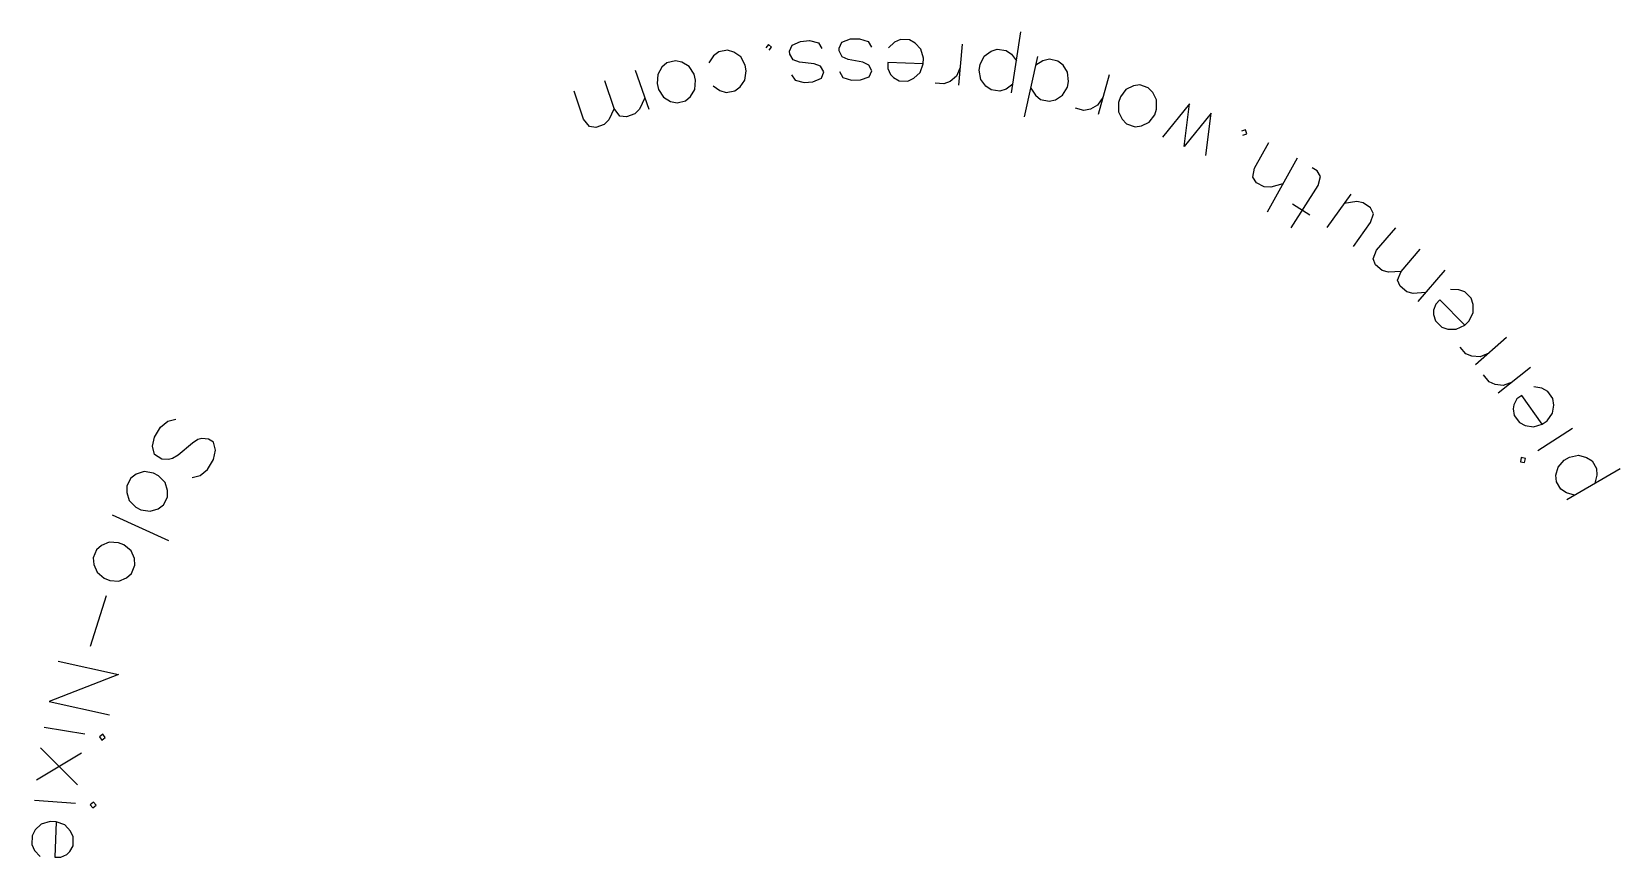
# Model space of a CAD drawing. Header units: millimetres. Extents: x -13.5 to 12.2, y 0.3 to 13.6.
import ezdxf

# ---------------------------------------------------------------- set-up
doc = ezdxf.new("R2010")
doc.units = ezdxf.units.MM
doc.layers.get('0').update_dxf_attribs({"linetype": 'CONTINUOUS'})

msp = doc.modelspace()

# ---------------------------------------------------------------- linework, layer by layer
for p, q in [((2.35, 12.625), (2.498, 13.613)), ((-1.583, 13.408), (-1.624, 13.355)), ((-1.53, 13.367), (-1.583, 13.408)), ((-1.571, 13.314), (-1.53, 13.367)), ((-1.24, 13.3), (-1.2, 13.399)), ((-1.2, 13.399), (-1.062, 13.458)), ((-1.062, 13.458), (-0.919, 13.47)), ((-0.919, 13.47), (-0.773, 13.435)), ((-0.773, 13.435), (-0.718, 13.344)), ((-0.44, 13.35), (-0.395, 13.447)), ((-0.395, 13.447), (-0.253, 13.498)), ((-0.253, 13.498), (-0.111, 13.501)), ((-0.111, 13.501), (0.033, 13.457)), ((0.033, 13.457), (0.083, 13.363)), ((0.459, 13.445), (0.36, 13.353)), ((0.556, 13.489), (0.459, 13.445)), ((0.699, 13.483), (0.556, 13.489)), ((0.792, 13.432), (0.699, 13.483)), ((0.884, 13.333), (0.792, 13.432)), ((1.553, 13.414), (1.492, 12.75)), ((-3.222, 13.11), (-3.303, 13.041)), ((-3.083, 13.145), (-3.222, 13.11)), ((-2.979, 13.122), (-3.083, 13.145)), ((-2.864, 13.053), (-2.979, 13.122)), ((-2.469, 13.224), (-2.545, 13.113)), ((-2.384, 13.288), (-2.469, 13.224)), ((-2.243, 13.314), (-2.384, 13.288)), ((-2.141, 13.284), (-2.243, 13.314)), ((-2.03, 13.207), (-2.141, 13.284)), ((-1.958, 13.076), (-2.03, 13.207)), ((-1.236, 13.253), (-1.24, 13.3)), ((-1.18, 13.162), (-1.236, 13.253)), ((-1.081, 13.122), (-1.18, 13.162)), ((-0.84, 13.095), (-1.081, 13.122)), ((-0.439, 13.303), (-0.44, 13.35)), ((-0.389, 13.209), (-0.439, 13.303)), ((-0.293, 13.163), (-0.389, 13.209)), ((-0.054, 13.122), (-0.293, 13.163)), ((0.043, 13.076), (-0.054, 13.122)), ((0.351, 13.115), (0.348, 13.02)), ((0.922, 13.094), (0.351, 13.115)), ((0.926, 13.189), (0.884, 13.333)), ((0.922, 13.094), (0.926, 13.189)), ((1.841, 13.086), (1.909, 13.22)), ((1.909, 13.22), (2.018, 13.3)), ((2.018, 13.3), (2.119, 13.333)), ((2.119, 13.333), (2.26, 13.312)), ((2.26, 13.312), (2.347, 13.251)), ((2.347, 13.251), (2.427, 13.143)), ((2.56, 12.236), (2.774, 13.212)), ((2.857, 13.145), (2.744, 13.073)), ((2.961, 13.172), (2.857, 13.145)), ((3.1, 13.141), (2.961, 13.172)), ((3.183, 13.074), (3.1, 13.141)), ((-3.734, 12.993), (-3.516, 12.363)), ((-3.372, 12.925), (-3.383, 12.775)), ((-3.303, 13.041), (-3.372, 12.925)), ((-2.783, 12.926), (-2.864, 13.053)), ((-2.76, 12.833), (-2.783, 12.926)), ((-1.961, 12.833), (-1.94, 12.982)), ((-1.94, 12.982), (-1.958, 13.076)), ((-1.208, 12.92), (-1.152, 12.83)), ((-0.864, 12.806), (-0.725, 12.865)), ((-0.741, 13.055), (-0.84, 13.095)), ((-0.686, 12.964), (-0.741, 13.055)), ((-0.725, 12.865), (-0.686, 12.964)), ((-0.431, 12.97), (-0.381, 12.876)), ((-0.381, 12.876), (-0.237, 12.831)), ((-0.095, 12.835), (0.047, 12.886)), ((0.092, 12.982), (0.043, 13.076)), ((0.047, 12.886), (0.092, 12.982)), ((0.348, 13.02), (0.392, 12.923)), ((0.392, 12.923), (0.438, 12.874)), ((0.438, 12.874), (0.531, 12.822)), ((0.674, 12.817), (0.771, 12.861)), ((0.771, 12.861), (0.869, 12.953)), ((0.869, 12.953), (0.922, 13.094)), ((1.457, 12.897), (1.354, 12.811)), ((1.518, 13.035), (1.457, 12.897)), ((1.827, 12.992), (1.841, 13.086)), ((1.853, 12.843), (1.827, 12.992)), ((1.933, 12.735), (1.853, 12.843)), ((3.256, 12.961), (3.183, 13.074)), ((3.271, 12.811), (3.256, 12.961)), ((3.928, 12.92), (3.749, 12.277)), ((-4.569, 12.201), (-4.724, 12.651)), ((-4.074, 12.372), (-4.229, 12.822)), ((-3.383, 12.775), (-3.36, 12.683)), ((-3.36, 12.683), (-3.279, 12.556)), ((-2.84, 12.568), (-2.771, 12.683)), ((-2.771, 12.683), (-2.76, 12.833)), ((-2.477, 12.738), (-2.366, 12.662)), ((-2.366, 12.662), (-2.264, 12.632)), ((-2.264, 12.632), (-2.123, 12.658)), ((-2.123, 12.658), (-2.038, 12.722)), ((-2.038, 12.722), (-1.961, 12.833)), ((-1.152, 12.83), (-1.006, 12.794)), ((-1.006, 12.794), (-0.864, 12.806)), ((-0.237, 12.831), (-0.095, 12.835)), ((0.531, 12.822), (0.674, 12.817)), ((1.255, 12.772), (1.112, 12.785)), ((1.354, 12.811), (1.255, 12.772)), ((2.02, 12.674), (1.933, 12.735)), ((2.161, 12.653), (2.02, 12.674)), ((2.263, 12.686), (2.161, 12.653)), ((2.371, 12.766), (2.263, 12.686)), ((2.662, 12.701), (2.735, 12.587)), ((2.735, 12.587), (2.818, 12.52)), ((3.061, 12.516), (3.174, 12.589)), ((3.174, 12.589), (3.251, 12.718)), ((3.251, 12.718), (3.271, 12.811)), ((4.199, 12.681), (4.108, 12.561)), ((4.32, 12.74), (4.199, 12.681)), ((4.425, 12.754), (4.32, 12.74)), ((4.56, 12.708), (4.425, 12.754)), ((4.635, 12.632), (4.56, 12.708)), ((4.695, 12.511), (4.635, 12.632)), ((-4.074, 12.372), (-4.162, 12.19)), ((-3.982, 12.252), (-4.074, 12.372)), ((-3.667, 12.361), (-3.741, 12.285)), ((-3.578, 12.543), (-3.667, 12.361)), ((-3.279, 12.556), (-3.163, 12.486)), ((-3.163, 12.486), (-3.059, 12.464)), ((-3.059, 12.464), (-2.921, 12.498)), ((-2.921, 12.498), (-2.84, 12.568)), ((2.818, 12.52), (2.957, 12.49)), ((2.957, 12.49), (3.061, 12.516)), ((3.52, 12.341), (3.382, 12.38)), ((3.624, 12.362), (3.52, 12.341)), ((3.741, 12.428), (3.624, 12.362)), ((3.826, 12.553), (3.741, 12.428)), ((4.077, 12.471), (4.076, 12.32)), ((4.108, 12.561), (4.077, 12.471)), ((4.663, 12.271), (4.694, 12.361)), ((4.694, 12.361), (4.695, 12.511)), ((5.226, 12.448), (4.79, 11.908)), ((5.141, 11.76), (5.226, 12.448)), ((-4.477, 12.081), (-4.569, 12.201)), ((-4.371, 12.067), (-4.477, 12.081)), ((-4.236, 12.114), (-4.371, 12.067)), ((-4.162, 12.19), (-4.236, 12.114)), ((-3.876, 12.238), (-3.982, 12.252)), ((-3.741, 12.285), (-3.876, 12.238)), ((4.076, 12.32), (4.135, 12.199)), ((4.135, 12.199), (4.21, 12.123)), ((4.21, 12.123), (4.345, 12.077)), ((4.345, 12.077), (4.451, 12.092)), ((4.451, 12.092), (4.572, 12.151)), ((4.572, 12.151), (4.663, 12.271)), ((5.576, 12.299), (5.141, 11.76)), ((5.491, 11.611), (5.576, 12.299)), ((6.133, 12.028), (6.069, 12.006)), ((6.091, 11.943), (6.155, 11.964)), ((6.155, 11.964), (6.133, 12.028)), ((6.279, 11.41), (6.511, 11.826)), ((6.969, 11.571), (6.482, 10.698)), ((6.251, 11.262), (6.279, 11.41)), ((7.288, 11.364), (7.208, 11.415)), ((7.343, 11.272), (7.288, 11.364)), ((6.311, 11.174), (6.251, 11.262)), ((6.436, 11.105), (6.311, 11.174)), ((6.542, 11.1), (6.436, 11.105)), ((6.737, 11.155), (6.542, 11.1)), ((6.872, 10.443), (7.307, 11.126)), ((7.307, 11.126), (7.343, 11.272)), ((7.172, 10.648), (6.89, 10.827)), ((7.451, 10.449), (7.841, 10.99)), ((7.929, 10.868), (7.729, 10.836)), ((8.034, 10.851), (7.929, 10.868)), ((8.15, 10.767), (8.034, 10.851)), ((8.199, 10.673), (8.15, 10.767)), ((8.154, 10.529), (8.199, 10.673)), ((7.875, 10.143), (8.154, 10.529)), ((8.251, 10.083), (8.562, 10.443)), ((8.193, 9.943), (8.251, 10.083)), ((8.647, 9.741), (8.958, 10.101)), ((8.234, 9.845), (8.193, 9.943)), ((8.343, 9.752), (8.234, 9.845)), ((9.355, 9.759), (8.92, 9.254)), ((8.446, 9.726), (8.343, 9.752)), ((8.647, 9.741), (8.446, 9.726)), ((8.59, 9.601), (8.647, 9.741)), ((8.631, 9.503), (8.59, 9.601)), ((8.739, 9.41), (8.631, 9.503)), ((8.843, 9.384), (8.739, 9.41)), ((9.044, 9.399), (8.843, 9.384)), ((9.275, 9.279), (9.207, 9.213)), ((9.675, 8.871), (9.275, 9.279)), ((9.58, 9.444), (9.445, 9.446)), ((9.68, 9.41), (9.58, 9.444)), ((9.78, 9.308), (9.68, 9.41)), ((9.813, 9.206), (9.78, 9.308)), ((9.172, 9.112), (9.171, 9.045)), ((9.171, 9.045), (9.204, 8.943)), ((9.207, 9.213), (9.172, 9.112)), ((9.743, 8.938), (9.811, 9.072)), ((9.811, 9.072), (9.813, 9.206)), ((9.204, 8.943), (9.304, 8.841)), ((9.304, 8.841), (9.405, 8.807)), ((9.405, 8.807), (9.539, 8.805)), ((9.539, 8.805), (9.675, 8.871)), ((9.675, 8.871), (9.743, 8.938)), ((9.695, 8.409), (9.6, 8.517)), ((10.353, 8.67), (9.852, 8.23)), ((9.793, 8.369), (9.695, 8.409)), ((9.928, 8.36), (9.793, 8.369)), ((10.066, 8.419), (9.928, 8.36)), ((10.07, 7.956), (9.981, 8.068)), ((10.739, 8.186), (10.219, 7.77)), ((10.167, 7.911), (10.07, 7.956)), ((10.3, 7.896), (10.167, 7.911)), ((10.442, 7.948), (10.3, 7.896)), ((10.598, 7.734), (10.52, 7.679)), ((10.93, 7.269), (10.598, 7.734)), ((10.924, 7.85), (10.792, 7.872)), ((11.019, 7.8), (10.924, 7.85)), ((11.102, 7.684), (11.019, 7.8)), ((10.47, 7.585), (10.459, 7.518)), ((10.459, 7.518), (10.476, 7.413)), ((10.52, 7.679), (10.47, 7.585)), ((11.096, 7.446), (11.118, 7.579)), ((11.118, 7.579), (11.102, 7.684)), ((-11.507, 7.059), (-11.408, 7.222)), ((-11.408, 7.222), (-11.293, 7.319)), ((-11.293, 7.319), (-11.162, 7.351)), ((10.476, 7.413), (10.559, 7.297)), ((10.559, 7.297), (10.653, 7.247)), ((10.653, 7.247), (10.786, 7.225)), ((10.786, 7.225), (10.93, 7.269)), ((10.856, 6.845), (11.416, 7.207)), ((10.93, 7.269), (11.007, 7.324)), ((11.007, 7.324), (11.096, 7.446)), ((-11.541, 6.913), (-11.507, 7.059)), ((-10.895, 6.966), (-11.125, 6.771)), ((-10.805, 7.022), (-10.895, 6.966)), ((-10.74, 7.038), (-10.805, 7.022)), ((-10.634, 7.029), (-10.74, 7.038)), ((-10.552, 6.98), (-10.634, 7.029)), ((-10.52, 6.849), (-10.552, 6.98)), ((-11.509, 6.782), (-11.541, 6.913)), ((-11.387, 6.707), (-11.509, 6.782)), ((-11.281, 6.699), (-11.387, 6.707)), ((-11.215, 6.715), (-11.281, 6.699)), ((-11.125, 6.771), (-11.215, 6.715)), ((-10.653, 6.539), (-10.554, 6.702)), ((-10.554, 6.702), (-10.52, 6.849)), ((10.59, 6.73), (10.576, 6.664)), ((10.656, 6.716), (10.59, 6.73)), ((10.642, 6.65), (10.656, 6.716)), ((11.186, 6.578), (11.285, 6.691)), ((11.285, 6.691), (11.368, 6.738)), ((11.368, 6.738), (11.515, 6.769)), ((11.515, 6.769), (11.645, 6.734)), ((11.645, 6.734), (11.734, 6.676)), ((-11.803, 6.462), (-11.889, 6.4)), ((-11.674, 6.503), (-11.803, 6.462)), ((-11.525, 6.48), (-11.674, 6.503)), ((-11.441, 6.436), (-11.525, 6.48)), ((-11.336, 6.328), (-11.441, 6.436)), ((-10.899, 6.41), (-10.768, 6.442)), ((-10.768, 6.442), (-10.653, 6.539)), ((10.576, 6.664), (10.642, 6.65)), ((11.151, 6.447), (11.186, 6.578)), ((11.158, 6.341), (11.151, 6.447)), ((11.325, 6.053), (12.19, 6.555)), ((11.734, 6.676), (11.806, 6.552)), ((11.813, 6.446), (11.778, 6.316)), ((11.806, 6.552), (11.813, 6.446)), ((-11.954, 6.273), (-11.956, 6.166)), ((-11.956, 6.166), (-11.915, 6.038)), ((-11.889, 6.4), (-11.954, 6.273)), ((-11.295, 6.2), (-11.336, 6.328)), ((-11.297, 6.093), (-11.295, 6.2)), ((11.23, 6.218), (11.158, 6.341)), ((11.319, 6.159), (11.23, 6.218)), ((-11.915, 6.038), (-11.81, 5.93)), ((-11.81, 5.93), (-11.726, 5.886)), ((-11.448, 5.904), (-11.362, 5.966)), ((-11.362, 5.966), (-11.297, 6.093)), ((11.449, 6.125), (11.319, 6.159)), ((-12.19, 5.805), (-11.281, 5.388)), ((-11.726, 5.886), (-11.577, 5.863)), ((-11.577, 5.863), (-11.448, 5.904)), ((-12.443, 5.24), (-12.497, 5.108)), ((-12.364, 5.311), (-12.443, 5.24)), ((-12.24, 5.364), (-12.364, 5.311)), ((-12.089, 5.354), (-12.24, 5.364)), ((-12.001, 5.319), (-12.089, 5.354)), ((-11.886, 5.221), (-12.001, 5.319)), ((-11.833, 5.097), (-11.886, 5.221)), ((-12.497, 5.108), (-12.488, 5.002)), ((-12.488, 5.002), (-12.435, 4.878)), ((-11.878, 4.859), (-11.825, 4.991)), ((-11.825, 4.991), (-11.833, 5.097)), ((-12.435, 4.878), (-12.321, 4.78)), ((-12.321, 4.78), (-12.232, 4.745)), ((-12.232, 4.745), (-12.082, 4.735)), ((-12.082, 4.735), (-11.958, 4.788)), ((-11.958, 4.788), (-11.878, 4.859)), ((-12.29, 4.495), (-12.546, 3.677)), ((-13.065, 3.44), (-12.089, 3.223)), ((-12.089, 3.223), (-13.209, 2.789)), ((-13.209, 2.789), (-12.233, 2.572)), ((-12.634, 2.259), (-13.291, 2.369)), ((-12.344, 2.259), (-12.399, 2.219)), ((-12.399, 2.219), (-12.36, 2.165)), ((-12.36, 2.165), (-12.305, 2.204)), ((-12.305, 2.204), (-12.344, 2.259)), ((-13.415, 1.521), (-12.689, 1.96)), ((-13.351, 2.041), (-12.753, 1.44)), ((-12.784, 1.137), (-13.448, 1.189)), ((-12.495, 1.163), (-12.546, 1.119)), ((-12.546, 1.119), (-12.502, 1.068)), ((-12.502, 1.068), (-12.451, 1.111)), ((-12.451, 1.111), (-12.495, 1.163)), ((-13.338, 0.805), (-13.437, 0.713)), ((-13.194, 0.848), (-13.338, 0.805)), ((-13.099, 0.845), (-13.194, 0.848)), ((-13.099, 0.845), (-13.117, 0.274)), ((-12.958, 0.793), (-13.099, 0.845)), ((-12.865, 0.694), (-12.958, 0.793)), ((-13.487, 0.619), (-13.492, 0.476)), ((-13.437, 0.713), (-13.487, 0.619)), ((-12.821, 0.598), (-12.865, 0.694)), ((-12.825, 0.455), (-12.821, 0.598)), ((-13.492, 0.476), (-13.447, 0.379)), ((-13.447, 0.379), (-13.355, 0.281)), ((-13.117, 0.274), (-13.022, 0.271)), ((-13.022, 0.271), (-12.925, 0.315)), ((-12.925, 0.315), (-12.876, 0.361)), ((-12.876, 0.361), (-12.825, 0.455))]:
    msp.add_line(p, q)

doc.saveas('drawing.dxf')
